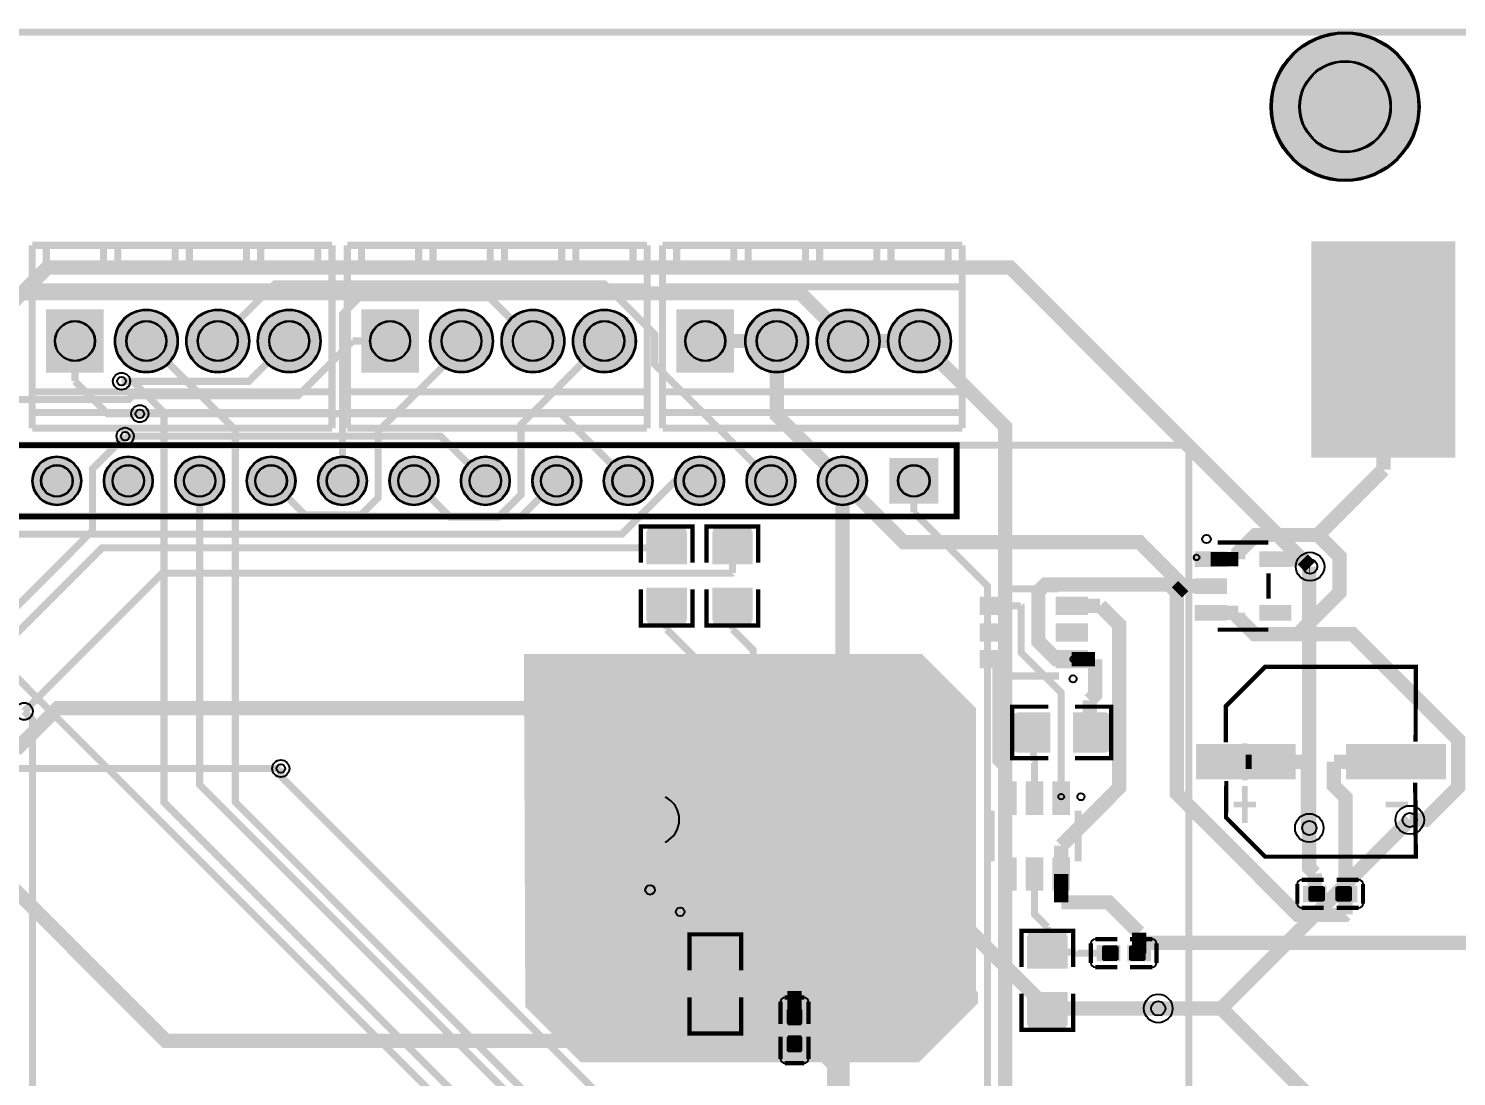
# Model space of a CAD drawing. Header units: millimetres. Extents: x -3 to 174, y 0 to 56.
# Drawn here: x 24 to 74.8, y 19.2 to 56.5 of the extents above; entities that cross this region are included whole.
import ezdxf

# ---------------------------------------------------------------- set-up
doc = ezdxf.new("R2010")
doc.units = ezdxf.units.MM
for name, color, linetype, true_color in [('BoardOutLine', 7, 'Continuous', 0xff00ff), ('BottomLayer', 7, 'Continuous', 0x0000ff), ('BottomSolderMaskLayer', 7, 'Continuous', 0xaa00ff), ('Document', 7, 'Continuous', 0xffffff), ('Hole', 7, 'Continuous', 0x222222), ('Multi-Layer', 7, 'Continuous', 0xc0c0c0), ('TopLayer', 7, 'Continuous', 0xff0000), ('TopPasteMaskLayer', 7, 'Continuous', 0x808080), ('TopSilkLayer', 7, 'Continuous', 0xffcc00), ('TopSolderMaskLayer', 7, 'Continuous', 0x800080)]:
    doc.layers.add(name, color=color, linetype=linetype, true_color=true_color)

msp = doc.modelspace()

# ---------------------------------------------------------------- hatches: boundary and pattern name
at = {"layer": 'BottomLayer'}
msp.add_hatch(color=256, dxfattribs=at).paths.add_polyline_path([(41.631, 34.239), (55.779, 34.239), (57.709, 32.309), (57.709, 22.276), (57.785, 22.2), (57.785, 21.819), (55.677, 19.71), (43.663, 19.71), (41.681, 21.692)])
at = {"layer": 'BottomSolderMaskLayer'}
for points in [[(68.189, 53.697, 1), (73.491, 53.697, 1)], [(24.637, 46.49), (26.688, 46.49), (26.688, 44.239), (24.637, 44.239)], [(27.077, 45.364, 1), (29.328, 45.364, 1)], [(29.617, 45.364, 1), (31.868, 45.364, 1)], [(32.157, 45.364, 1), (34.408, 45.364, 1)], [(35.847, 46.49), (37.898, 46.49), (37.898, 44.239), (35.847, 44.239)], [(38.287, 45.364, 1), (40.538, 45.364, 1)], [(40.827, 45.364, 1), (43.078, 45.364, 1)], [(43.367, 45.364, 1), (45.618, 45.364, 1)], [(47.057, 46.49), (49.108, 46.49), (49.108, 44.239), (47.057, 44.239)], [(49.497, 45.364, 1), (51.748, 45.364, 1)], [(52.037, 45.364, 1), (54.288, 45.364, 1)], [(54.577, 45.364, 1), (56.828, 45.364, 1)], [(24.144, 40.391, 1), (25.894, 40.391, 1)], [(26.684, 40.391, 1), (28.434, 40.391, 1)], [(29.224, 40.391, 1), (30.974, 40.391, 1)], [(31.764, 40.391, 1), (33.514, 40.391, 1)], [(34.304, 40.391, 1), (36.054, 40.391, 1)], [(36.844, 40.391, 1), (38.594, 40.391, 1)], [(39.384, 40.391, 1), (41.134, 40.391, 1)], [(41.924, 40.391, 1), (43.674, 40.391, 1)], [(44.464, 40.391, 1), (46.214, 40.391, 1)], [(47.004, 40.391, 1), (48.754, 40.391, 1)], [(49.544, 40.391, 1), (51.295, 40.391, 1)], [(52.084, 40.391, 1), (53.835, 40.391, 1)], [(56.375, 39.578), (54.624, 39.578), (54.624, 41.204), (56.375, 41.204)]]:
    msp.add_hatch(color=256, dxfattribs=at).paths.add_polyline_path(points)
at = {"layer": 'Document'}
for points in [[(67.172, 31.064), (67.172, 29.744), (67.37, 29.744), (67.37, 31.064)], [(66.875, 30.503), (66.875, 30.305), (67.667, 30.305), (67.667, 30.503)], [(73.079, 30.503), (73.079, 30.305), (72.287, 30.305), (72.287, 30.503)]]:
    msp.add_hatch(color=256, dxfattribs=at).paths.add_polyline_path(points)
at = {"layer": 'Multi-Layer'}
for points in [[(24.663, 46.464), (26.663, 46.464), (26.663, 44.264), (24.663, 44.264)], [(27.102, 45.364, 1), (29.302, 45.364, 1)], [(29.642, 45.364, 1), (31.842, 45.364, 1)], [(32.182, 45.364, 1), (34.382, 45.364, 1)], [(35.872, 46.464), (37.872, 46.464), (37.872, 44.264), (35.872, 44.264)], [(38.312, 45.364, 1), (40.512, 45.364, 1)], [(40.853, 45.364, 1), (43.053, 45.364, 1)], [(43.393, 45.364, 1), (45.593, 45.364, 1)], [(47.082, 46.464), (49.082, 46.464), (49.082, 44.264), (47.082, 44.264)], [(49.522, 45.364, 1), (51.722, 45.364, 1)], [(52.062, 45.364, 1), (54.262, 45.364, 1)], [(54.602, 45.364, 1), (56.802, 45.364, 1)], [(24.169, 40.391, 1), (25.869, 40.391, 1)], [(26.709, 40.391, 1), (28.409, 40.391, 1)], [(29.249, 40.391, 1), (30.949, 40.391, 1)], [(31.789, 40.391, 1), (33.489, 40.391, 1)], [(34.329, 40.391, 1), (36.029, 40.391, 1)], [(36.869, 40.391, 1), (38.569, 40.391, 1)], [(39.409, 40.391, 1), (41.109, 40.391, 1)], [(41.949, 40.391, 1), (43.649, 40.391, 1)], [(44.489, 40.391, 1), (46.189, 40.391, 1)], [(47.029, 40.391, 1), (48.729, 40.391, 1)], [(49.569, 40.391, 1), (51.269, 40.391, 1)], [(52.109, 40.391, 1), (53.809, 40.391, 1)], [(56.349, 39.604), (54.649, 39.604), (54.649, 41.179), (56.349, 41.179)]]:
    msp.add_hatch(color=256, dxfattribs=at).paths.add_polyline_path(points)
at = {"layer": 'TopLayer'}
for points in [[(69.66, 41.25), (69.66, 48.87), (74.74, 48.87), (74.74, 41.25)], [(46.022, 37.442), (47.399, 37.442), (47.399, 38.574), (46.022, 38.574)], [(48.359, 37.442), (49.736, 37.442), (49.736, 38.574), (48.359, 38.574)], [(66.583, 37.868), (66.583, 37.336), (65.538, 37.336), (65.538, 37.868)], [(68.879, 37.868), (68.879, 37.336), (67.834, 37.336), (67.834, 37.868)], [(46.022, 36.574), (47.399, 36.574), (47.399, 35.442), (46.022, 35.442)], [(48.359, 36.574), (49.736, 36.574), (49.736, 35.442), (48.359, 35.442)], [(66.583, 36.918), (66.583, 36.386), (65.538, 36.386), (65.538, 36.918)], [(57.867, 36.251), (58.967, 36.251), (58.967, 35.651), (57.867, 35.651)], [(60.567, 36.251), (61.667, 36.251), (61.667, 35.651), (60.567, 35.651)], [(66.583, 35.968), (66.583, 35.436), (65.538, 35.436), (65.538, 35.968)], [(68.879, 35.968), (68.879, 35.436), (67.834, 35.436), (67.834, 35.968)], [(57.867, 35.301), (58.967, 35.301), (58.967, 34.701), (57.867, 34.701)], [(60.567, 35.301), (61.667, 35.301), (61.667, 34.701), (60.567, 34.701)], [(57.867, 34.351), (58.967, 34.351), (58.967, 33.751), (57.867, 33.751)], [(60.567, 34.351), (61.667, 34.351), (61.667, 33.751), (60.567, 33.751)], [(60.323, 32.134), (60.323, 30.757), (59.191, 30.757), (59.191, 32.134)], [(61.191, 32.134), (61.191, 30.757), (62.323, 30.757), (62.323, 32.134)], [(46.944, 31.855), (47.544, 31.855), (47.544, 30.655), (46.944, 30.655)], [(48.214, 31.855), (48.814, 31.855), (48.814, 30.655), (48.214, 30.655)], [(49.484, 31.855), (50.084, 31.855), (50.084, 30.655), (49.484, 30.655)], [(50.754, 31.855), (51.354, 31.855), (51.354, 30.655), (50.754, 30.655)], [(65.557, 31.004), (69.057, 31.004), (69.057, 29.804), (65.557, 29.804)], [(70.897, 31.004), (74.397, 31.004), (74.397, 29.804), (70.897, 29.804)], [(44.818, 30.264), (53.073, 30.264), (53.073, 26.302), (53.048, 26.276), (44.869, 26.276), (44.844, 26.302)], [(50.799, 27.146), (47.499, 27.146), (47.499, 29.546), (50.799, 29.546)], [(58.542, 28.562), (58.542, 29.662), (59.142, 29.662), (59.142, 28.562)], [(59.492, 28.562), (59.492, 29.662), (60.092, 29.662), (60.092, 28.562)], [(60.442, 28.562), (60.442, 29.662), (61.042, 29.662), (61.042, 28.562)], [(58.542, 25.862), (58.542, 26.962), (59.142, 26.962), (59.142, 25.862)], [(59.492, 25.862), (59.492, 26.962), (60.092, 26.962), (60.092, 25.862)], [(60.442, 25.862), (60.442, 26.962), (61.042, 26.962), (61.042, 25.862)], [(46.944, 26.038), (47.544, 26.038), (47.544, 24.838), (46.944, 24.838)], [(48.214, 26.038), (48.814, 26.038), (48.814, 24.838), (48.214, 24.838)], [(49.484, 26.038), (50.084, 26.038), (50.084, 24.838), (49.484, 24.838)], [(50.754, 26.038), (51.354, 26.038), (51.354, 24.838), (50.754, 24.838)], [(70.157, 25.975), (70.157, 25.435), (69.367, 25.435), (69.367, 25.975)], [(70.457, 25.975), (70.457, 25.435), (71.247, 25.435), (71.247, 25.975)], [(49.126, 22.938), (47.749, 22.938), (47.749, 24.071), (49.126, 24.071)], [(59.56, 23.065), (60.937, 23.065), (60.937, 24.198), (59.56, 24.198)], [(62.817, 23.327), (62.817, 23.867), (62.027, 23.867), (62.027, 23.327)], [(63.117, 23.327), (63.117, 23.867), (63.907, 23.867), (63.907, 23.327)], [(49.126, 22.071), (47.749, 22.071), (47.749, 20.938), (49.126, 20.938)], [(59.56, 22.198), (60.937, 22.198), (60.937, 21.065), (59.56, 21.065)], [(50.987, 21.003), (51.527, 21.003), (51.527, 21.794), (50.987, 21.794)], [(50.987, 20.703), (51.527, 20.703), (51.527, 19.913), (50.987, 19.913)]]:
    msp.add_hatch(color=256, dxfattribs=at).paths.add_polyline_path(points)
at = {"layer": 'TopPasteMaskLayer'}
for points in [[(69.66, 41.25), (69.66, 48.87), (74.74, 48.87), (74.74, 41.25)], [(46.071, 38.708), (47.351, 38.708), (47.401, 38.658), (47.401, 37.508), (47.351, 37.458), (46.941, 37.453), (46.941, 37.903), (46.491, 37.903), (46.491, 37.463), (46.071, 37.458), (46.021, 37.508), (46.021, 38.658)], [(48.407, 38.708), (49.687, 38.708), (49.737, 38.658), (49.737, 37.508), (49.687, 37.458), (49.277, 37.453), (49.277, 37.903), (48.827, 37.903), (48.827, 37.463), (48.407, 37.458), (48.357, 37.508), (48.357, 38.658)], [(66.583, 37.868), (66.583, 37.336), (65.538, 37.336), (65.538, 37.868)], [(68.879, 37.868), (68.879, 37.336), (67.834, 37.336), (67.834, 37.868)], [(66.583, 36.918), (66.583, 36.386), (65.538, 36.386), (65.538, 36.918)], [(46.071, 36.558), (46.491, 36.558), (46.491, 36.113), (46.941, 36.113), (46.941, 36.553), (47.351, 36.558), (47.401, 36.508), (47.401, 35.358), (47.351, 35.308), (46.071, 35.308), (46.021, 35.358), (46.021, 36.508)], [(48.407, 36.558), (48.827, 36.558), (48.827, 36.113), (49.277, 36.113), (49.277, 36.553), (49.687, 36.558), (49.737, 36.508), (49.737, 35.358), (49.687, 35.308), (48.407, 35.308), (48.357, 35.358), (48.357, 36.508)], [(57.867, 36.251), (58.967, 36.251), (58.967, 35.651), (57.867, 35.651)], [(60.567, 36.251), (61.667, 36.251), (61.667, 35.651), (60.567, 35.651)], [(66.583, 35.968), (66.583, 35.436), (65.538, 35.436), (65.538, 35.968)], [(68.879, 35.968), (68.879, 35.436), (67.834, 35.436), (67.834, 35.968)], [(57.867, 35.301), (58.967, 35.301), (58.967, 34.701), (57.867, 34.701)], [(60.567, 35.301), (61.667, 35.301), (61.667, 34.701), (60.567, 34.701)], [(57.867, 34.351), (58.967, 34.351), (58.967, 33.751), (57.867, 33.751)], [(60.567, 34.351), (61.667, 34.351), (61.667, 33.751), (60.567, 33.751)], [(60.307, 32.085), (60.307, 31.665), (59.862, 31.665), (59.862, 31.215), (60.302, 31.215), (60.307, 30.805), (60.257, 30.755), (59.107, 30.755), (59.057, 30.805), (59.057, 32.085), (59.107, 32.135), (60.257, 32.135)], [(62.457, 32.085), (62.457, 30.805), (62.407, 30.755), (61.257, 30.755), (61.207, 30.805), (61.202, 31.215), (61.652, 31.215), (61.652, 31.665), (61.212, 31.665), (61.207, 32.085), (61.257, 32.135), (62.407, 32.135)], [(46.944, 31.855), (47.544, 31.855), (47.544, 30.655), (46.944, 30.655)], [(48.214, 31.855), (48.814, 31.855), (48.814, 30.655), (48.214, 30.655)], [(49.484, 31.855), (50.084, 31.855), (50.084, 30.655), (49.484, 30.655)], [(50.754, 31.855), (51.354, 31.855), (51.354, 30.655), (50.754, 30.655)], [(65.557, 31.004), (69.057, 31.004), (69.057, 29.804), (65.557, 29.804)], [(70.897, 31.004), (74.397, 31.004), (74.397, 29.804), (70.897, 29.804)], [(50.799, 27.146), (47.499, 27.146), (47.499, 29.546), (50.799, 29.546)], [(58.542, 28.562), (58.542, 29.662), (59.142, 29.662), (59.142, 28.562)], [(59.492, 28.562), (59.492, 29.662), (60.092, 29.662), (60.092, 28.562)], [(60.442, 28.562), (60.442, 29.662), (61.042, 29.662), (61.042, 28.562)], [(58.542, 25.862), (58.542, 26.962), (59.142, 26.962), (59.142, 25.862)], [(59.492, 25.862), (59.492, 26.962), (60.092, 26.962), (60.092, 25.862)], [(60.442, 25.862), (60.442, 26.962), (61.042, 26.962), (61.042, 25.862)], [(46.944, 26.038), (47.544, 26.038), (47.544, 24.838), (46.944, 24.838)], [(48.214, 26.038), (48.814, 26.038), (48.814, 24.838), (48.214, 24.838)], [(49.484, 26.038), (50.084, 26.038), (50.084, 24.838), (49.484, 24.838)], [(50.754, 26.038), (51.354, 26.038), (51.354, 24.838), (50.754, 24.838)], [(69.527, 25.48), (69.527, 25.93), (69.577, 25.98), (70.057, 25.98), (70.127, 25.93), (70.127, 25.48), (70.057, 25.43), (69.577, 25.43)], [(70.487, 25.48), (70.487, 25.93), (70.557, 25.98), (71.037, 25.98), (71.087, 25.93), (71.087, 25.48), (71.037, 25.43), (70.557, 25.43)], [(49.078, 22.954), (48.658, 22.954), (48.658, 23.399), (48.208, 23.399), (48.208, 22.959), (47.798, 22.954), (47.748, 23.004), (47.748, 24.154), (47.798, 24.204), (49.078, 24.204), (49.128, 24.154), (49.128, 23.004)], [(59.609, 24.331), (60.889, 24.331), (60.939, 24.281), (60.939, 23.131), (60.889, 23.081), (60.479, 23.076), (60.479, 23.526), (60.029, 23.526), (60.029, 23.086), (59.609, 23.081), (59.559, 23.131), (59.559, 24.281)], [(62.787, 23.822), (62.787, 23.372), (62.717, 23.322), (62.237, 23.322), (62.187, 23.372), (62.187, 23.822), (62.237, 23.872), (62.717, 23.872)], [(63.747, 23.822), (63.747, 23.372), (63.697, 23.322), (63.217, 23.322), (63.147, 23.372), (63.147, 23.822), (63.217, 23.872), (63.697, 23.872)], [(49.078, 20.804), (47.798, 20.804), (47.748, 20.854), (47.748, 22.004), (47.798, 22.054), (48.208, 22.059), (48.208, 21.609), (48.658, 21.609), (48.658, 22.049), (49.078, 22.054), (49.128, 22.004), (49.128, 20.854)], [(59.609, 22.181), (60.029, 22.181), (60.029, 21.736), (60.479, 21.736), (60.479, 22.176), (60.889, 22.181), (60.939, 22.131), (60.939, 20.981), (60.889, 20.931), (59.609, 20.931), (59.559, 20.981), (59.559, 22.131)], [(51.482, 21.033), (51.032, 21.033), (50.982, 21.103), (50.982, 21.583), (51.032, 21.633), (51.482, 21.633), (51.532, 21.583), (51.532, 21.103)], [(51.482, 20.073), (51.032, 20.073), (50.982, 20.123), (50.982, 20.603), (51.032, 20.673), (51.482, 20.673), (51.532, 20.603), (51.532, 20.123)]]:
    msp.add_hatch(color=256, dxfattribs=at).paths.add_polyline_path(points)
at = {"layer": 'TopSilkLayer'}
for points in [[(67.172, 29.546), (67.172, 28.226), (67.37, 28.226), (67.37, 29.546)], [(66.875, 28.985), (66.875, 28.787), (67.667, 28.787), (67.667, 28.985)], [(73.079, 28.985), (73.079, 28.787), (72.287, 28.787), (72.287, 28.985)]]:
    msp.add_hatch(color=256, dxfattribs=at).paths.add_polyline_path(points)
at = {"layer": 'TopSolderMaskLayer'}
for points in [[(68.189, 53.697, 1), (73.491, 53.697, 1)], [(69.643, 41.212), (69.643, 48.908), (74.757, 48.908), (74.757, 41.212)], [(24.637, 46.49), (26.688, 46.49), (26.688, 44.239), (24.637, 44.239)], [(27.077, 45.364, 1), (29.328, 45.364, 1)], [(29.617, 45.364, 1), (31.868, 45.364, 1)], [(32.157, 45.364, 1), (34.408, 45.364, 1)], [(35.847, 46.49), (37.898, 46.49), (37.898, 44.239), (35.847, 44.239)], [(38.287, 45.364, 1), (40.538, 45.364, 1)], [(40.827, 45.364, 1), (43.078, 45.364, 1)], [(43.367, 45.364, 1), (45.618, 45.364, 1)], [(47.057, 46.49), (49.108, 46.49), (49.108, 44.239), (47.057, 44.239)], [(49.497, 45.364, 1), (51.748, 45.364, 1)], [(52.037, 45.364, 1), (54.288, 45.364, 1)], [(54.577, 45.364, 1), (56.828, 45.364, 1)], [(24.144, 40.391, 1), (25.894, 40.391, 1)], [(26.684, 40.391, 1), (28.434, 40.391, 1)], [(29.224, 40.391, 1), (30.974, 40.391, 1)], [(31.764, 40.391, 1), (33.514, 40.391, 1)], [(34.304, 40.391, 1), (36.054, 40.391, 1)], [(36.844, 40.391, 1), (38.594, 40.391, 1)], [(39.384, 40.391, 1), (41.134, 40.391, 1)], [(41.924, 40.391, 1), (43.674, 40.391, 1)], [(44.464, 40.391, 1), (46.214, 40.391, 1)], [(47.004, 40.391, 1), (48.754, 40.391, 1)], [(49.544, 40.391, 1), (51.295, 40.391, 1)], [(52.084, 40.391, 1), (53.835, 40.391, 1)], [(56.375, 39.578), (54.624, 39.578), (54.624, 41.204), (56.375, 41.204)], [(45.991, 37.421), (47.43, 37.421), (47.43, 38.595), (45.991, 38.595)], [(48.328, 37.421), (49.767, 37.421), (49.767, 38.595), (48.328, 38.595)], [(66.633, 37.881), (66.633, 37.323), (65.489, 37.323), (65.489, 37.881)], [(68.929, 37.881), (68.929, 37.323), (67.784, 37.323), (67.784, 37.881)], [(45.991, 36.595), (47.43, 36.595), (47.43, 35.421), (45.991, 35.421)], [(48.328, 36.595), (49.767, 36.595), (49.767, 35.421), (48.328, 35.421)], [(66.633, 36.931), (66.633, 36.373), (65.489, 36.373), (65.489, 36.931)], [(57.841, 36.276), (58.992, 36.276), (58.992, 35.625), (57.841, 35.625)], [(60.541, 36.276), (61.692, 36.276), (61.692, 35.625), (60.541, 35.625)], [(66.633, 35.981), (66.633, 35.423), (65.489, 35.423), (65.489, 35.981)], [(68.929, 35.981), (68.929, 35.423), (67.784, 35.423), (67.784, 35.981)], [(57.841, 35.327), (58.992, 35.327), (58.992, 34.676), (57.841, 34.676)], [(60.541, 35.327), (61.692, 35.327), (61.692, 34.676), (60.541, 34.676)], [(57.841, 34.377), (58.992, 34.377), (58.992, 33.726), (57.841, 33.726)], [(60.541, 34.377), (61.692, 34.377), (61.692, 33.726), (60.541, 33.726)], [(60.349, 32.159), (60.349, 30.731), (59.165, 30.731), (59.165, 32.159)], [(61.165, 32.159), (61.165, 30.731), (62.349, 30.731), (62.349, 32.159)], [(46.919, 31.88), (47.569, 31.88), (47.569, 30.629), (46.919, 30.629)], [(48.189, 31.88), (48.839, 31.88), (48.839, 30.629), (48.189, 30.629)], [(49.459, 31.88), (50.109, 31.88), (50.109, 30.629), (49.459, 30.629)], [(50.729, 31.88), (51.38, 31.88), (51.38, 30.629), (50.729, 30.629)], [(65.532, 31.03), (69.083, 31.03), (69.083, 29.779), (65.532, 29.779)], [(70.872, 31.03), (74.423, 31.03), (74.423, 29.779), (70.872, 29.779)], [(50.825, 27.121), (47.474, 27.121), (47.474, 29.572), (50.825, 29.572)], [(58.528, 28.515), (58.528, 29.709), (59.156, 29.709), (59.156, 28.515)], [(59.478, 28.515), (59.478, 29.709), (60.106, 29.709), (60.106, 28.515)], [(60.428, 28.515), (60.428, 29.709), (61.056, 29.709), (61.056, 28.515)], [(58.528, 25.815), (58.528, 27.009), (59.156, 27.009), (59.156, 25.815)], [(59.478, 25.815), (59.478, 27.009), (60.106, 27.009), (60.106, 25.815)], [(60.428, 25.815), (60.428, 27.009), (61.056, 27.009), (61.056, 25.815)], [(46.919, 26.064), (47.569, 26.064), (47.569, 24.813), (46.919, 24.813)], [(48.189, 26.064), (48.839, 26.064), (48.839, 24.813), (48.189, 24.813)], [(49.459, 26.064), (50.109, 26.064), (50.109, 24.813), (49.459, 24.813)], [(50.729, 26.064), (51.38, 26.064), (51.38, 24.813), (50.729, 24.813)], [(70.183, 26), (70.183, 25.409), (69.342, 25.409), (69.342, 26)], [(70.432, 26), (70.432, 25.409), (71.273, 25.409), (71.273, 26)], [(49.157, 22.917), (47.719, 22.917), (47.719, 24.092), (49.157, 24.092)], [(59.53, 23.044), (60.968, 23.044), (60.968, 24.219), (59.53, 24.219)], [(62.842, 23.301), (62.842, 23.892), (62.001, 23.892), (62.001, 23.301)], [(63.091, 23.301), (63.091, 23.892), (63.932, 23.892), (63.932, 23.301)], [(49.157, 22.092), (47.719, 22.092), (47.719, 20.917), (49.157, 20.917)], [(59.53, 22.219), (60.968, 22.219), (60.968, 21.044), (59.53, 21.044)], [(50.97, 20.966), (51.545, 20.966), (51.545, 21.831), (50.97, 21.831)], [(50.97, 20.741), (51.545, 20.741), (51.545, 19.876), (50.97, 19.876)]]:
    msp.add_hatch(color=256, dxfattribs=at).paths.add_polyline_path(points)

# ---------------------------------------------------------------- linework, layer by layer
at = {"layer": 'BoardOutLine', "const_width": 0.254}
msp.add_lwpolyline([(159.191, 56.347), (-0.809, 56.347)], dxfattribs=at)
at = {"layer": 'BottomLayer'}
for points, const_width in [([(22.073, 45.365), (24.688, 47.98), (58.928, 47.98), (69.565, 37.344)], 0.508), ([(30.742, 45.365), (32.772, 47.394), (44.49, 47.394), (46.284, 45.6), (46.284, 44.526), (50.419, 40.391)], 0.254), ([(41.953, 45.365), (40.419, 46.898), (35.759, 46.898), (35.179, 46.319), (35.179, 40.391)], 0.254), ([(25.662, 45.365), (25.662, 43.934)], 0.254), ([(28.202, 45.365), (31.369, 42.198), (31.369, 28.961), (45.339, 14.991)], 0.254), ([(39.412, 45.365), (39.412, 45.12), (36.449, 42.156), (36.449, 39.799), (35.829, 39.179), (33.851, 39.179), (32.639, 40.391)], 0.254), ([(37.719, 40.391), (39.011, 39.099), (40.726, 39.099), (41.529, 39.902), (41.529, 42.401), (44.493, 45.365)], 0.254), ([(50.521, 6.629), (52.08, 5.071), (56.911, 5.071), (58.753, 6.913), (58.753, 42.314), (55.702, 45.365)], 0.508), ([(50.622, 45.365), (50.622, 42.728), (52.959, 40.391)], 0.508), ([(25.662, 43.934), (26.818, 42.779), (27.971, 42.779)], 0.254), ([(42.799, 14.991), (28.829, 28.961), (28.829, 42.821), (27.717, 43.933), (27.32, 43.933)], 0.254), ([(27.446, 41.978), (26.289, 40.821), (26.289, 38.619), (22.866, 35.196)], 0.254), ([(52.959, 40.391), (52.959, 27.235), (51.464, 25.74)], 0.508), ([(22.479, 40.391), (22.23, 40.142), (22.23, 34.763), (41.529, 15.463), (41.529, 14.482), (43.203, 12.808), (51.693, 12.808), (53.045, 11.455)], 0.254), ([(30.099, 40.391), (30.099, 29.582), (44.069, 15.612), (44.069, 14.43), (45.233, 13.266), (53.774, 13.266), (55.585, 11.455)], 0.254), ([(55.499, 40.391), (55.499, 39.273)], 0.254), ([(55.499, 39.273), (58.12, 36.652), (58.12, 17.646), (57.334, 16.86)], 0.254), ([(69.565, 37.344), (69.594, 37.344)], 0.508), ([(69.565, 37.344), (69.565, 28.048)], 0.508), ([(21.324, 15.912), (24.155, 18.743), (24.155, 31.899), (23.856, 32.197)], 0.254), ([(47.879, 14.991), (32.983, 29.887), (32.983, 30.164)], 0.254), ([(73.14, 28.333), (66.438, 21.631), (64.192, 21.631)], 0.508), ([(51.464, 25.74), (52.959, 24.245), (52.959, 14.991)], 0.508)]:
    msp.add_lwpolyline(points, dxfattribs=dict(at, const_width=const_width))
at = {"layer": 'BottomSolderMaskLayer'}
for centre, radius in [((70.84, 53.697), 2.651), ((70.839, 53.697), 1.631), ((28.202, 45.364), 1.125), ((30.742, 45.364), 1.125), ((33.282, 45.364), 1.125), ((39.412, 45.364), 1.125), ((41.953, 45.364), 1.125), ((44.493, 45.364), 1.125), ((50.622, 45.364), 1.125), ((53.162, 45.364), 1.125), ((55.702, 45.364), 1.125), ((25.663, 45.364), 0.718), ((28.203, 45.364), 0.716), ((30.743, 45.364), 0.716), ((33.283, 45.364), 0.716), ((36.872, 45.364), 0.718), ((39.412, 45.364), 0.716), ((41.952, 45.364), 0.716), ((44.492, 45.364), 0.716), ((48.082, 45.364), 0.718), ((50.622, 45.364), 0.716), ((53.162, 45.364), 0.716), ((55.702, 45.364), 0.716), ((25.019, 40.391), 0.875), ((27.559, 40.391), 0.875), ((30.099, 40.391), 0.875), ((32.639, 40.391), 0.875), ((35.179, 40.391), 0.875), ((37.719, 40.391), 0.875), ((40.259, 40.391), 0.875), ((42.799, 40.391), 0.875), ((45.339, 40.391), 0.875), ((47.879, 40.391), 0.875), ((50.419, 40.391), 0.875), ((52.959, 40.391), 0.875), ((25.019, 40.391), 0.566), ((27.559, 40.391), 0.566), ((30.099, 40.391), 0.566), ((32.639, 40.391), 0.566), ((35.179, 40.391), 0.566), ((37.719, 40.391), 0.566), ((40.259, 40.391), 0.566), ((42.799, 40.391), 0.566), ((45.339, 40.391), 0.566), ((47.879, 40.391), 0.566), ((50.419, 40.391), 0.566), ((52.959, 40.391), 0.566), ((55.499, 40.391), 0.566)]:
    msp.add_circle(centre, radius, dxfattribs=at)
at = {"layer": 'Document'}
for centre, radius in [((65.558, 37.668), 0.1), ((61.167, 34.051), 0.1), ((60.742, 29.162), 0.1), ((47.189, 25.067), 0.15)]:
    msp.add_circle(centre, radius, dxfattribs=at)
at = {"layer": 'Hole'}
for centre, radius in [((27.32, 43.933), 0.153), ((27.971, 42.779), 0.153), ((27.446, 41.978), 0.153), ((69.594, 37.344), 0.254), ((32.983, 30.164), 0.153), ((73.14, 28.333), 0.254), ((69.565, 28.048), 0.254), ((64.192, 21.631), 0.254)]:
    msp.add_circle(centre, radius, dxfattribs=at)
at = {"layer": 'Multi-Layer'}
for centre, radius in [((70.84, 53.697), 2.6), ((70.839, 53.697), 1.6), ((28.202, 45.364), 1.1), ((30.742, 45.364), 1.1), ((33.282, 45.364), 1.1), ((39.412, 45.364), 1.1), ((41.953, 45.364), 1.1), ((44.493, 45.364), 1.1), ((50.622, 45.364), 1.1), ((53.162, 45.364), 1.1), ((55.702, 45.364), 1.1), ((25.663, 45.364), 0.7), ((28.203, 45.364), 0.7), ((30.743, 45.364), 0.7), ((33.283, 45.364), 0.7), ((36.872, 45.364), 0.7), ((39.412, 45.364), 0.7), ((41.952, 45.364), 0.7), ((44.492, 45.364), 0.7), ((48.082, 45.364), 0.7), ((50.622, 45.364), 0.7), ((53.162, 45.364), 0.7), ((55.702, 45.364), 0.7), ((27.32, 43.933), 0.305), ((27.971, 42.779), 0.305), ((27.446, 41.978), 0.305), ((25.019, 40.391), 0.85), ((27.559, 40.391), 0.85), ((30.099, 40.391), 0.85), ((32.639, 40.391), 0.85), ((35.179, 40.391), 0.85), ((37.719, 40.391), 0.85), ((40.259, 40.391), 0.85), ((42.799, 40.391), 0.85), ((45.339, 40.391), 0.85), ((47.879, 40.391), 0.85), ((50.419, 40.391), 0.85), ((52.959, 40.391), 0.85), ((25.019, 40.391), 0.55), ((27.559, 40.391), 0.55), ((30.099, 40.391), 0.55), ((32.639, 40.391), 0.55), ((35.179, 40.391), 0.55), ((37.719, 40.391), 0.55), ((40.259, 40.391), 0.55), ((42.799, 40.391), 0.55), ((45.339, 40.391), 0.55), ((47.879, 40.391), 0.55), ((50.419, 40.391), 0.55), ((52.959, 40.391), 0.55), ((55.499, 40.391), 0.55), ((69.594, 37.344), 0.508), ((23.856, 32.197), 0.305), ((32.983, 30.164), 0.305), ((69.565, 28.048), 0.508), ((73.14, 28.333), 0.508), ((64.192, 21.631), 0.508)]:
    msp.add_circle(centre, radius, dxfattribs=at)
at = {"layer": 'TopLayer'}
for points, const_width in [([(19.533, 45.365), (21.227, 47.059), (51.468, 47.059), (53.162, 45.365)], 0.508), ([(35.542, 45.365), (33.593, 43.415), (27.708, 43.415), (27.578, 43.286), (22.834, 43.286), (19.939, 40.391)], 0.254), ([(33.282, 45.365), (31.851, 43.933), (27.32, 43.933)], 0.254), ([(36.872, 45.365), (35.542, 45.365)], 0.254), ([(50.622, 45.365), (48.082, 45.365)], 0.508), ([(55.702, 45.365), (53.162, 45.365)], 0.508), ([(72.2, 45.06), (72.2, 40.792)], 0.508), ([(27.971, 42.779), (42.951, 42.779), (45.339, 40.391)], 0.254), ([(40.259, 40.391), (38.673, 41.978), (27.446, 41.978)], 0.254), ([(52.959, 40.391), (55.137, 38.214), (63.52, 38.214), (65.081, 36.652)], 0.508), ([(72.2, 40.792), (69.873, 38.466)], 0.508), ([(42.799, 40.391), (41.542, 39.134), (9.82, 39.134), (2.246, 31.56), (2.246, 30.945), (4.698, 28.493), (5.519, 28.493)], 0.254), ([(47.879, 40.391), (47.01, 40.391), (45.116, 38.497), (10.123, 38.497)], 0.254), ([(69.873, 38.466), (69.873, 38.466), (67.659, 38.466), (67.041, 37.847), (67.041, 37.602)], 0.508), ([(69.155, 34.939), (70.635, 36.419), (70.635, 37.703), (69.873, 38.466)], 0.508), ([(0.119, 19.583), (1.437, 20.901), (3.08, 20.901), (8.735, 26.556), (15.85, 26.556), (17.65, 28.357), (17.65, 29.03), (26.628, 38.008), (45.692, 38.008)], 0.254), ([(46.711, 38.008), (45.692, 38.008)], 0.254), ([(49.047, 38.008), (49.047, 37.111)], 0.254), ([(66.551, 37.602), (66.061, 37.602)], 0.508), ([(66.551, 37.602), (67.041, 37.602)], 0.508), ([(68.356, 37.602), (69.336, 37.602)], 0.508), ([(69.594, 37.344), (69.336, 37.602)], 0.508), ([(49.047, 37.111), (49.046, 37.11), (28.769, 37.11), (23.856, 32.197)], 0.254), ([(61.117, 34.051), (60.564, 34.051), (59.928, 34.687), (59.928, 36.457), (60.181, 36.71), (64.573, 36.71), (64.856, 36.427)], 0.508), ([(64.856, 36.427), (65.081, 36.652)], 0.508), ([(70.852, 24.977), (70.829, 24.954), (69.167, 24.954), (64.856, 29.265), (64.856, 36.427)], 0.508), ([(66.061, 36.652), (65.081, 36.652)], 0.508), ([(46.711, 36.008), (46.711, 35.111)], 0.254), ([(49.047, 36.008), (49.047, 35.111)], 0.254), ([(58.417, 35.951), (59.297, 35.951)], 0.254), ([(59.297, 35.951), (59.317, 35.931), (59.317, 34.285), (60.742, 32.86), (60.742, 29.112)], 0.254), ([(60.742, 27.419), (62.807, 29.484), (62.807, 35.268), (62.124, 35.951)], 0.508), ([(61.117, 35.951), (62.124, 35.951)], 0.508), ([(66.061, 35.702), (67.041, 35.702)], 0.508), ([(67.041, 35.702), (67.041, 35.521), (67.624, 34.939), (69.155, 34.939)], 0.508), ([(48.514, 31.255), (48.514, 33.308), (46.711, 35.111)], 0.254), ([(49.784, 31.255), (49.784, 34.374), (49.047, 35.111)], 0.254), ([(69.155, 34.939), (71.111, 34.939), (74.856, 31.194), (74.856, 29.494), (73.695, 28.333), (73.14, 28.333)], 0.508), ([(58.417, 34.051), (58.417, 30.418), (58.842, 29.993)], 0.254), ([(61.443, 34.051), (61.117, 34.051)], 0.508), ([(61.443, 34.051), (61.947, 34.051)], 0.508), ([(61.947, 34.051), (61.947, 32.781), (61.757, 32.591)], 0.508), ([(47.244, 32.312), (25.051, 32.312), (23.666, 30.927), (23.202, 30.927), (21.006, 28.731), (21.006, 28.372)], 0.508), ([(47.244, 31.255), (47.244, 32.312)], 0.508), ([(61.757, 31.445), (61.757, 32.591)], 0.508), ([(60.249, 21.631), (57.408, 24.472), (57.408, 26.721), (52.874, 31.255), (51.054, 31.255)], 0.508), ([(59.757, 31.445), (59.757, 30.426)], 0.254), ([(59.792, 29.112), (59.792, 30.391), (59.757, 30.426)], 0.254), ([(67.307, 30.404), (67.375, 30.404)], 0.508), ([(67.519, 30.404), (67.375, 30.404)], 0.508), ([(67.519, 30.404), (69.515, 30.404)], 0.508), ([(69.565, 28.048), (69.515, 28.098), (69.515, 30.404)], 0.508), ([(72.647, 30.404), (70.44, 30.404)], 0.508), ([(70.44, 30.404), (70.44, 29.553), (70.852, 29.14), (70.852, 25.705)], 0.508), ([(23.518, 30.164), (32.983, 30.164)], 0.254), ([(58.842, 29.112), (58.842, 29.993)], 0.254), ([(51.257, 21.786), (49.951, 20.479), (28.898, 20.479), (21.006, 28.372)], 0.508), ([(48.954, 27.614), (49.149, 27.809), (49.149, 28.346)], 0.508), ([(69.762, 26.432), (69.565, 26.63), (69.565, 28.048)], 0.508), ([(47.244, 26.496), (47.836, 26.496), (48.954, 27.614)], 0.508), ([(49.784, 26.497), (49.784, 26.784), (48.954, 27.614)], 0.508), ([(60.742, 26.412), (60.742, 27.419)], 0.508), ([(47.244, 25.438), (47.244, 26.496)], 0.508), ([(49.784, 25.438), (49.784, 26.497)], 0.508), ([(49.784, 26.497), (51.549, 26.497), (52.078, 25.968), (52.078, 20.401), (51.985, 20.308)], 0.508), ([(59.792, 26.412), (59.792, 24.985), (60.249, 24.528)], 0.254), ([(60.742, 25.908), (60.742, 26.412)], 0.508), ([(69.762, 25.705), (69.762, 26.432)], 0.508), ([(60.742, 25.908), (60.742, 25.405)], 0.508), ([(70.852, 25.705), (70.852, 24.977)], 0.508), ([(48.438, 21.504), (49.784, 22.851), (49.784, 25.438)], 0.508), ([(48.514, 25.438), (48.514, 24.478), (48.438, 24.401)], 0.254), ([(51.257, 22.251), (51.054, 22.454), (51.054, 25.438)], 0.508), ([(60.742, 25.405), (62.431, 25.405), (63.512, 24.324)], 0.508), ([(48.438, 23.504), (48.438, 24.401)], 0.254), ([(60.249, 23.631), (60.249, 24.528)], 0.254), ([(63.512, 23.96), (63.512, 24.324)], 0.508), ([(63.512, 23.597), (63.512, 23.96)], 0.508), ([(63.512, 23.96), (143.624, 23.96), (151.709, 15.875)], 0.508), ([(60.249, 23.631), (61.268, 23.631)], 0.254), ([(62.422, 23.597), (61.303, 23.597), (61.268, 23.631)], 0.254), ([(51.257, 21.786), (51.257, 22.251)], 0.508), ([(51.257, 21.399), (51.257, 21.786)], 0.508), ([(64.192, 21.631), (60.249, 21.631)], 0.508), ([(72.2, 15.875), (66.443, 21.631), (64.192, 21.631)], 0.508), ([(51.257, 20.308), (51.985, 20.308)], 0.508), ([(52.661, 14.991), (52.661, 19.632), (51.985, 20.308)], 0.508)]:
    msp.add_lwpolyline(points, dxfattribs=dict(at, const_width=const_width))
at = {"layer": 'TopSilkLayer'}
for points, const_width in [([(34.803, 48.764), (24.142, 48.764)], 0.254), ([(24.142, 48.764), (24.142, 42.264)], 0.254), ([(24.645, 48.764), (24.645, 47.904), (26.679, 47.904), (26.679, 48.764)], 0.254), ([(27.189, 48.766), (27.189, 47.904), (29.224, 47.904), (29.224, 48.766)], 0.254), ([(29.729, 48.764), (29.729, 47.904), (31.763, 47.904), (31.763, 48.764)], 0.254), ([(32.269, 48.764), (32.269, 47.904), (34.303, 47.904), (34.303, 48.764)], 0.254), ([(34.803, 48.764), (34.803, 42.264)], 0.254), ([(46.012, 48.764), (35.352, 48.764)], 0.254), ([(35.352, 48.764), (35.352, 42.264)], 0.254), ([(35.855, 48.764), (35.855, 47.904), (37.888, 47.904), (37.888, 48.764)], 0.254), ([(38.399, 48.766), (38.399, 47.904), (40.434, 47.904), (40.434, 48.766)], 0.254), ([(40.939, 48.764), (40.939, 47.904), (42.973, 47.904), (42.973, 48.764)], 0.254), ([(43.479, 48.764), (43.479, 47.904), (45.513, 47.904), (45.513, 48.764)], 0.254), ([(46.012, 48.764), (46.012, 42.264)], 0.254), ([(57.222, 48.764), (46.562, 48.764)], 0.254), ([(46.562, 48.764), (46.562, 42.264)], 0.254), ([(47.064, 48.764), (47.064, 47.904), (49.098, 47.904), (49.098, 48.764)], 0.254), ([(49.609, 48.766), (49.609, 47.904), (51.643, 47.904), (51.643, 48.766)], 0.254), ([(52.149, 48.764), (52.149, 47.904), (54.183, 47.904), (54.183, 48.764)], 0.254), ([(54.689, 48.764), (54.689, 47.904), (56.723, 47.904), (56.723, 48.764)], 0.254), ([(57.222, 48.764), (57.222, 42.264)], 0.254), ([(34.803, 47.292), (24.142, 47.292)], 0.254), ([(46.012, 47.292), (35.352, 47.292)], 0.254), ([(57.222, 47.292), (46.562, 47.292)], 0.254), ([(34.803, 43.558), (24.142, 43.558)], 0.254), ([(46.012, 43.558), (35.352, 43.558)], 0.254), ([(57.222, 43.558), (46.562, 43.558)], 0.254), ([(34.803, 42.822), (24.142, 42.822)], 0.254), ([(46.012, 42.822), (35.352, 42.822)], 0.254), ([(57.222, 42.822), (46.562, 42.822)], 0.254), ([(34.803, 42.264), (24.142, 42.264)], 0.254), ([(46.012, 42.264), (35.352, 42.264)], 0.254), ([(57.222, 42.264), (46.562, 42.264)], 0.254), ([(54.864, 39.121), (57.023, 39.121), (57.023, 41.661), (18.415, 41.661), (18.415, 39.121), (18.669, 39.121)], 0.203), ([(18.669, 39.121), (54.864, 39.121)], 0.203), ([(45.794, 37.484), (45.794, 38.769), (47.628, 38.769), (47.628, 37.484)], 0.152), ([(48.13, 37.484), (48.13, 38.769), (49.965, 38.769), (49.965, 37.484)], 0.152), ([(66.307, 38.203), (68.11, 38.203)], 0.152), ([(68.11, 36.197), (68.11, 37.108)], 0.152), ([(45.794, 36.532), (45.794, 35.247), (47.628, 35.247), (47.628, 36.532)], 0.152), ([(48.13, 36.532), (48.13, 35.247), (49.965, 35.247), (49.965, 36.532)], 0.152), ([(58.867, 36.551), (60.667, 36.551)], 0.254), ([(66.307, 35.101), (68.11, 35.101)], 0.152), ([(58.867, 33.451), (60.667, 33.451)], 0.254), ([(73.347, 31.112), (73.353, 33.78), (67.997, 33.78), (66.601, 32.384), (66.601, 31.09)], 0.152), ([(60.281, 32.362), (58.996, 32.362), (58.996, 30.528), (60.281, 30.528)], 0.152), ([(61.233, 32.362), (62.518, 32.362), (62.518, 30.528), (61.233, 30.528)], 0.152), ([(46.599, 30.396), (51.699, 30.396)], 0.254), ([(46.599, 29.147), (46.599, 30.396)], 0.254), ([(51.699, 30.396), (51.699, 26.296)], 0.254), ([(73.333, 29.665), (73.353, 27.029), (67.996, 27.029), (66.602, 28.423), (66.615, 29.718)], 0.152), ([(58.242, 26.862), (58.242, 28.662)], 0.254), ([(61.342, 26.862), (61.342, 28.662)], 0.254), ([(46.599, 27.546), (46.599, 26.296)], 0.254), ([(51.699, 26.296), (46.599, 26.296)], 0.254), ([(69.139, 26.051), (69.139, 25.359)], 0.152), ([(70.081, 26.203), (69.291, 26.203)], 0.152), ([(70.534, 26.203), (71.324, 26.203)], 0.152), ([(71.476, 26.051), (71.476, 25.359)], 0.152), ([(69.291, 25.206), (70.081, 25.206)], 0.152), ([(71.324, 25.206), (70.534, 25.206)], 0.152), ([(59.332, 23.108), (59.332, 24.393), (61.166, 24.393), (61.166, 23.108)], 0.152), ([(49.355, 22.981), (49.355, 24.266), (47.521, 24.266), (47.521, 22.981)], 0.152), ([(61.798, 23.25), (61.798, 23.943)], 0.152), ([(61.95, 24.095), (62.741, 24.095)], 0.152), ([(63.983, 24.095), (63.193, 24.095)], 0.152), ([(64.135, 23.25), (64.135, 23.943)], 0.152), ([(62.741, 23.098), (61.95, 23.098)], 0.152), ([(63.193, 23.098), (63.983, 23.098)], 0.152), ([(49.355, 22.028), (49.355, 20.743), (47.521, 20.743), (47.521, 22.028)], 0.152), ([(50.759, 21.08), (50.759, 21.87)], 0.152), ([(50.911, 22.022), (51.604, 22.022)], 0.152), ([(51.756, 21.87), (51.756, 21.08)], 0.152), ([(59.332, 22.155), (59.332, 20.87), (61.166, 20.87), (61.166, 22.155)], 0.152), ([(50.759, 20.627), (50.759, 19.837)], 0.152), ([(51.756, 19.837), (51.756, 20.627)], 0.152), ([(50.911, 19.685), (51.604, 19.685)], 0.152)]:
    msp.add_lwpolyline(points, dxfattribs=dict(at, const_width=const_width))
at = {"layer": 'TopSilkLayer', "const_width": 0.254}
msp.add_lwpolyline([(13.716, 41.661), (65.278, 41.661), (65.278, 13.721), (13.716, 13.721), (13.716, 41.661)], close=True, dxfattribs=at)
at = {"layer": 'TopSilkLayer'}
for centre, radius in [((65.909, 38.321), 0.15), ((61.164, 33.35), 0.127), ((61.443, 29.159), 0.127), ((46.119, 25.846), 0.17)]:
    msp.add_circle(centre, radius, dxfattribs=at)
for centre, radius, start, end in [((46.274, 28.346), 0.884, 295.1289, 64.8711), ((69.291, 26.051), 0.152, 90, 180), ((71.324, 26.051), 0.152, 0, 90), ((69.291, 25.359), 0.152, 180, 270), ((71.324, 25.359), 0.152, 270, 0), ((61.95, 23.943), 0.152, 90, 180), ((63.983, 23.943), 0.152, 0, 90), ((61.95, 23.25), 0.152, 180, 270), ((63.983, 23.25), 0.152, 270, 360), ((50.911, 21.87), 0.152, 90, 180), ((51.604, 21.87), 0.152, 0, 90), ((50.911, 19.837), 0.152, 180, 270), ((51.604, 19.837), 0.152, 270, 360)]:
    msp.add_arc(centre, radius, start, end, dxfattribs=at)
at = {"layer": 'TopSolderMaskLayer'}
for centre, radius in [((70.84, 53.697), 2.651), ((70.839, 53.697), 1.631), ((28.202, 45.364), 1.125), ((30.742, 45.364), 1.125), ((33.282, 45.364), 1.125), ((39.412, 45.364), 1.125), ((41.953, 45.364), 1.125), ((44.493, 45.364), 1.125), ((50.622, 45.364), 1.125), ((53.162, 45.364), 1.125), ((55.702, 45.364), 1.125), ((25.663, 45.364), 0.718), ((28.203, 45.364), 0.716), ((30.743, 45.364), 0.716), ((33.283, 45.364), 0.716), ((36.872, 45.364), 0.718), ((39.412, 45.364), 0.716), ((41.952, 45.364), 0.716), ((44.492, 45.364), 0.716), ((48.082, 45.364), 0.718), ((50.622, 45.364), 0.716), ((53.162, 45.364), 0.716), ((55.702, 45.364), 0.716), ((25.019, 40.391), 0.875), ((27.559, 40.391), 0.875), ((30.099, 40.391), 0.875), ((32.639, 40.391), 0.875), ((35.179, 40.391), 0.875), ((37.719, 40.391), 0.875), ((40.259, 40.391), 0.875), ((42.799, 40.391), 0.875), ((45.339, 40.391), 0.875), ((47.879, 40.391), 0.875), ((50.419, 40.391), 0.875), ((52.959, 40.391), 0.875), ((25.019, 40.391), 0.566), ((27.559, 40.391), 0.566), ((30.099, 40.391), 0.566), ((32.639, 40.391), 0.566), ((35.179, 40.391), 0.566), ((37.719, 40.391), 0.566), ((40.259, 40.391), 0.566), ((42.799, 40.391), 0.566), ((45.339, 40.391), 0.566), ((47.879, 40.391), 0.566), ((50.419, 40.391), 0.566), ((52.959, 40.391), 0.566), ((55.499, 40.391), 0.566)]:
    msp.add_circle(centre, radius, dxfattribs=at)

doc.saveas('drawing.dxf')
